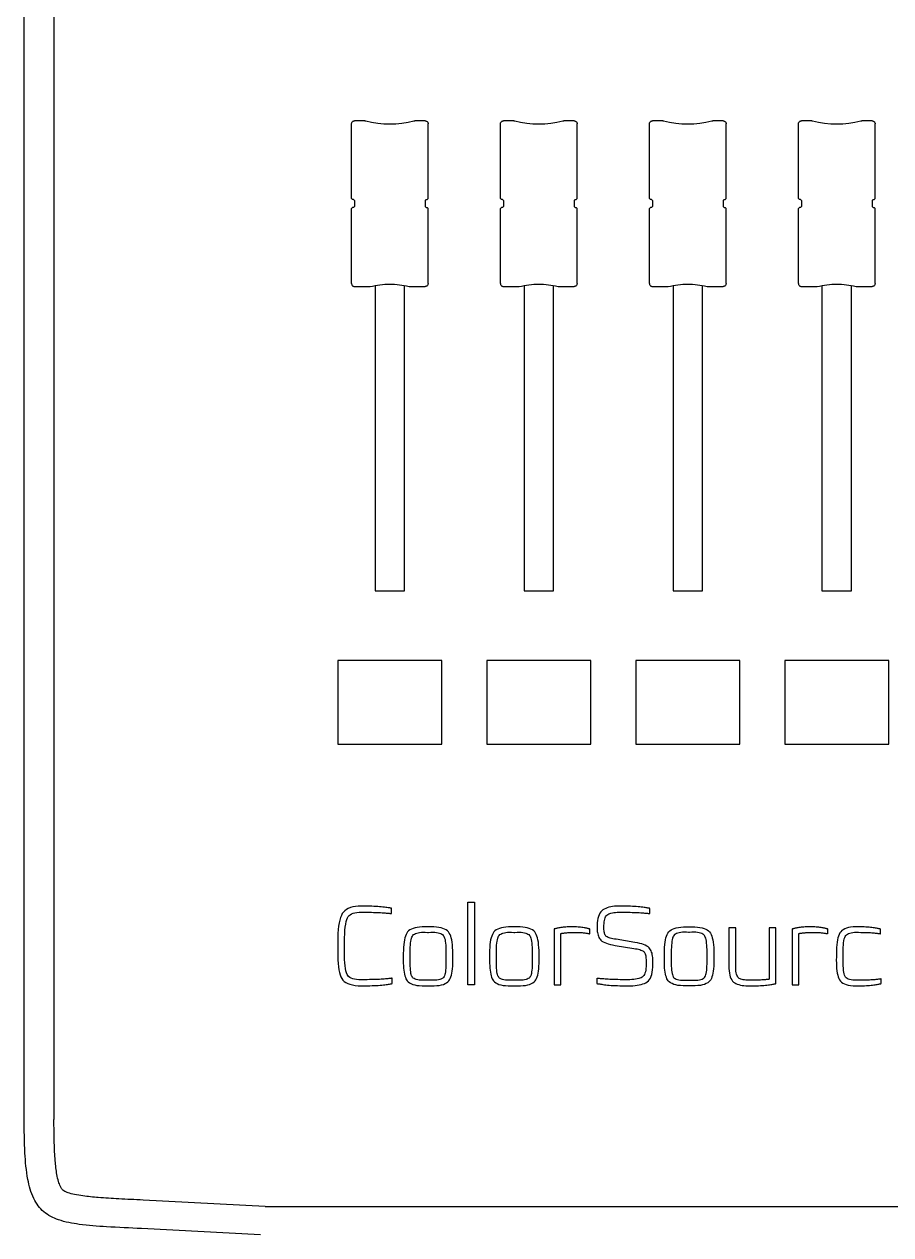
# Model space of a CAD drawing. Extents: x -49 to 275, y -8 to 142.
# Drawn here: x 5.3 to 9.67, y 87.17 to 93.26 of the extents above; entities that cross this region are included whole.
import ezdxf
from ezdxf.enums import TextEntityAlignment as Align

# ---------------------------------------------------------------- set-up
doc = ezdxf.new("R2010")
doc.units = 0
doc.header["$LTSCALE"] = 0.5
doc.header["$MEASUREMENT"] = 0
doc.layers.get('0').update_dxf_attribs({"linetype": 'CONTINUOUS'})
doc.layers.add('RISER', color=7, linetype='CONTINUOUS')
doc.styles.add('ARIAL', font='arial.ttf')

# ---------------------------------------------------------------- blocks, each defined once
blk = doc.blocks.new('*U30')
at = {"layer": 'RISER'}
for p, q in [((-9.1535, -5.0567), (-9.1535, 5.0567)), ((-9.0037, 4.8599), (-9.0037, -5.0616)), ((-7.506, -0.4239), (-7.506, -0.0478)), ((-7.4394, -0.0323), (-7.4904, -0.0323)), ((-7.4394, -0.0323), (-7.4345, -0.033)), ((-7.1915, -0.033), (-7.1865, -0.0323)), ((-7.1356, -0.0323), (-7.1865, -0.0323)), ((-7.12, -0.4239), (-7.12, -0.0478)), ((-6.756, -0.4239), (-6.756, -0.0478)), ((-6.6894, -0.0323), (-6.7404, -0.0323)), ((-6.6894, -0.0323), (-6.6845, -0.033)), ((-6.4415, -0.033), (-6.4365, -0.0323)), ((-6.3856, -0.0323), (-6.4365, -0.0323)), ((-6.37, -0.4239), (-6.37, -0.0478)), ((-6.006, -0.4239), (-6.006, -0.0478)), ((-5.9394, -0.0323), (-5.9904, -0.0323)), ((-5.9394, -0.0323), (-5.9345, -0.033)), ((-5.6915, -0.033), (-5.6865, -0.0323)), ((-5.6356, -0.0323), (-5.6865, -0.0323)), ((-5.62, -0.4239), (-5.62, -0.0478)), ((-5.256, -0.4239), (-5.256, -0.0478)), ((-5.1894, -0.0323), (-5.2404, -0.0323)), ((-5.1894, -0.0323), (-5.1845, -0.033)), ((-4.9415, -0.033), (-4.9365, -0.0323)), ((-4.8856, -0.0323), (-4.9365, -0.0323)), ((-4.87, -0.4239), (-4.87, -0.0478)), ((-7.501, -0.4289), (-7.506, -0.4239)), ((-7.125, -0.4289), (-7.12, -0.4239)), ((-6.751, -0.4289), (-6.756, -0.4239)), ((-6.375, -0.4289), (-6.37, -0.4239)), ((-6.001, -0.4289), (-6.006, -0.4239)), ((-5.625, -0.4289), (-5.62, -0.4239)), ((-5.251, -0.4289), (-5.256, -0.4239)), ((-4.875, -0.4289), (-4.87, -0.4239)), ((-7.501, -0.4686), (-7.506, -0.4735)), ((-7.506, -0.8513), (-7.506, -0.4735)), ((-7.496, -0.4289), (-7.501, -0.4289)), ((-7.496, -0.4686), (-7.501, -0.4686)), ((-7.491, -0.4338), (-7.496, -0.4289)), ((-7.491, -0.4636), (-7.496, -0.4686)), ((-7.491, -0.4338), (-7.491, -0.4636)), ((-7.135, -0.4338), (-7.13, -0.4289)), ((-7.135, -0.4338), (-7.135, -0.4636)), ((-7.135, -0.4636), (-7.13, -0.4686)), ((-7.13, -0.4289), (-7.125, -0.4289)), ((-7.13, -0.4686), (-7.125, -0.4686)), ((-7.125, -0.4686), (-7.12, -0.4735)), ((-7.12, -0.8513), (-7.12, -0.4735)), ((-6.751, -0.4686), (-6.756, -0.4735)), ((-6.756, -0.8513), (-6.756, -0.4735)), ((-6.746, -0.4289), (-6.751, -0.4289)), ((-6.746, -0.4686), (-6.751, -0.4686)), ((-6.741, -0.4338), (-6.746, -0.4289)), ((-6.741, -0.4636), (-6.746, -0.4686)), ((-6.741, -0.4338), (-6.741, -0.4636)), ((-6.385, -0.4338), (-6.38, -0.4289)), ((-6.385, -0.4338), (-6.385, -0.4636)), ((-6.385, -0.4636), (-6.38, -0.4686)), ((-6.38, -0.4289), (-6.375, -0.4289)), ((-6.38, -0.4686), (-6.375, -0.4686)), ((-6.375, -0.4686), (-6.37, -0.4735)), ((-6.37, -0.8513), (-6.37, -0.4735)), ((-6.001, -0.4686), (-6.006, -0.4735)), ((-6.006, -0.8513), (-6.006, -0.4735)), ((-5.996, -0.4289), (-6.001, -0.4289)), ((-5.996, -0.4686), (-6.001, -0.4686)), ((-5.991, -0.4338), (-5.996, -0.4289)), ((-5.991, -0.4636), (-5.996, -0.4686)), ((-5.991, -0.4338), (-5.991, -0.4636)), ((-5.635, -0.4338), (-5.63, -0.4289)), ((-5.635, -0.4338), (-5.635, -0.4636)), ((-5.635, -0.4636), (-5.63, -0.4686)), ((-5.63, -0.4289), (-5.625, -0.4289)), ((-5.63, -0.4686), (-5.625, -0.4686)), ((-5.625, -0.4686), (-5.62, -0.4735)), ((-5.62, -0.8513), (-5.62, -0.4735)), ((-5.251, -0.4686), (-5.256, -0.4735)), ((-5.256, -0.8513), (-5.256, -0.4735)), ((-5.246, -0.4289), (-5.251, -0.4289)), ((-5.246, -0.4686), (-5.251, -0.4686)), ((-5.241, -0.4338), (-5.246, -0.4289)), ((-5.241, -0.4636), (-5.246, -0.4686)), ((-5.241, -0.4338), (-5.241, -0.4636)), ((-4.885, -0.4338), (-4.88, -0.4289)), ((-4.885, -0.4338), (-4.885, -0.4636)), ((-4.885, -0.4636), (-4.88, -0.4686)), ((-4.88, -0.4289), (-4.875, -0.4289)), ((-4.88, -0.4686), (-4.875, -0.4686)), ((-4.875, -0.4686), (-4.87, -0.4735)), ((-4.87, -0.8513), (-4.87, -0.4735)), ((-7.4904, -0.8667), (-7.4283, -0.8667)), ((-7.4283, -0.8667), (-7.4121, -0.8665)), ((-7.3875, -0.8634), (-7.3875, -2.3988)), ((-7.2385, -2.3988), (-7.2385, -0.8634)), ((-7.2162, -0.8662), (-7.1949, -0.8667)), ((-7.1949, -0.8667), (-7.1356, -0.8667)), ((-6.7404, -0.8667), (-6.6783, -0.8667)), ((-6.6783, -0.8667), (-6.6621, -0.8665)), ((-6.6375, -0.8634), (-6.6375, -2.3988)), ((-6.4885, -2.3988), (-6.4885, -0.8634)), ((-6.4662, -0.8662), (-6.4449, -0.8667)), ((-6.4449, -0.8667), (-6.3856, -0.8667)), ((-5.9904, -0.8667), (-5.9283, -0.8667)), ((-5.9283, -0.8667), (-5.9121, -0.8665)), ((-5.8875, -0.8634), (-5.8875, -2.3988)), ((-5.7385, -2.3988), (-5.7385, -0.8634)), ((-5.7162, -0.8662), (-5.6949, -0.8667)), ((-5.6949, -0.8667), (-5.6356, -0.8667)), ((-5.2404, -0.8667), (-5.1783, -0.8667)), ((-5.1783, -0.8667), (-5.1621, -0.8665)), ((-5.1375, -0.8634), (-5.1375, -2.3988)), ((-4.9885, -2.3988), (-4.9885, -0.8634)), ((-4.9662, -0.8662), (-4.9449, -0.8667)), ((-4.9449, -0.8667), (-4.8856, -0.8667)), ((-7.3875, -2.3988), (-7.2385, -2.3988)), ((-6.6375, -2.3988), (-6.4885, -2.3988)), ((-5.8875, -2.3988), (-5.7385, -2.3988)), ((-5.1375, -2.3988), (-4.9885, -2.3988)), ((-7.051, -2.7501), (-7.575, -2.7501)), ((-7.575, -2.7501), (-7.575, -3.171)), ((-7.051, -3.171), (-7.051, -2.7501)), ((-6.301, -2.7501), (-6.825, -2.7501)), ((-6.825, -2.7501), (-6.825, -3.171)), ((-6.301, -3.171), (-6.301, -2.7501)), ((-5.551, -2.7501), (-6.075, -2.7501)), ((-6.075, -2.7501), (-6.075, -3.171)), ((-5.551, -3.171), (-5.551, -2.7501)), ((-4.801, -2.7501), (-5.325, -2.7501)), ((-5.325, -2.7501), (-5.325, -3.171)), ((-4.801, -3.171), (-4.801, -2.7501)), ((-7.575, -3.171), (-7.051, -3.171)), ((-6.825, -3.171), (-6.301, -3.171)), ((-6.075, -3.171), (-5.551, -3.171)), ((-5.325, -3.171), (-4.801, -3.171)), ((-7.941, -5.4991), (-8.5552, -5.4672)), ((-7.941, -5.4991), (7.941, -5.4991)), ((-7.9646, -5.6418), (-8.563, -5.6107))]:
    blk.add_line(p, q, dxfattribs=at)
for points in [[(-7.3007, -4.3767), (-7.3007, -4.3497), (-7.3007, -4.3497), (-7.3012, -4.3499), (-7.3023, -4.35), (-7.304, -4.3503), (-7.3064, -4.3505), (-7.3094, -4.3509), (-7.3131, -4.3513), (-7.3174, -4.3517), (-7.3224, -4.3523), (-7.328, -4.3528), (-7.3343, -4.3534), (-7.3343, -4.3534), (-7.3412, -4.3541), (-7.3485, -4.3546), (-7.3564, -4.3551), (-7.3649, -4.3556), (-7.3738, -4.356), (-7.3833, -4.3563), (-7.3933, -4.3566), (-7.4038, -4.3569), (-7.4148, -4.357), (-7.4263, -4.3572), (-7.4263, -4.3572), (-7.4416, -4.3579), (-7.4557, -4.358), (-7.4685, -4.3575), (-7.4802, -4.3563), (-7.4906, -4.3546), (-7.4999, -4.3523), (-7.5079, -4.3493), (-7.5147, -4.3457), (-7.5203, -4.3415), (-7.5247, -4.3367), (-7.5247, -4.3367), (-7.5283, -4.3307), (-7.5314, -4.3228), (-7.5341, -4.3131), (-7.5363, -4.3016), (-7.5381, -4.2882), (-7.5395, -4.273), (-7.5404, -4.2559), (-7.5409, -4.237), (-7.5409, -4.2162), (-7.5405, -4.1937), (-7.5405, -4.1937), (-7.5408, -4.1693), (-7.5406, -4.147), (-7.5399, -4.1266), (-7.5388, -4.1083), (-7.5373, -4.0919), (-7.5353, -4.0774), (-7.5328, -4.065), (-7.5298, -4.0546), (-7.5264, -4.0461), (-7.5226, -4.0396), (-7.5226, -4.0396), (-7.5179, -4.0344), (-7.5122, -4.0299), (-7.5055, -4.026), (-7.4976, -4.0229), (-7.4887, -4.0203), (-7.4787, -4.0185), (-7.4677, -4.0172), (-7.4555, -4.0167), (-7.4423, -4.0168), (-7.4281, -4.0176), (-7.4281, -4.0176), (-7.4167, -4.0177), (-7.4058, -4.0178), (-7.3955, -4.0181), (-7.3856, -4.0183), (-7.3763, -4.0186), (-7.3675, -4.019), (-7.3592, -4.0194), (-7.3514, -4.0199), (-7.3441, -4.0204), (-7.3373, -4.021), (-7.3373, -4.021), (-7.3311, -4.0216), (-7.3255, -4.0221), (-7.3206, -4.0226), (-7.3164, -4.023), (-7.3127, -4.0234), (-7.3097, -4.0237), (-7.3074, -4.024), (-7.3057, -4.0242), (-7.3046, -4.0243), (-7.3042, -4.0244), (-7.3042, -3.9979), (-7.3042, -3.9979), (-7.3046, -3.9977), (-7.3058, -3.9974), (-7.3077, -3.9971), (-7.3103, -3.9966), (-7.3135, -3.9961), (-7.3175, -3.9955), (-7.3222, -3.9948), (-7.3276, -3.9941), (-7.3337, -3.9932), (-7.3405, -3.9923), (-7.3405, -3.9923), (-7.3479, -3.9913), (-7.3558, -3.9905), (-7.3643, -3.9897), (-7.3734, -3.989), (-7.3831, -3.9884), (-7.3932, -3.9879), (-7.404, -3.9874), (-7.4153, -3.9871), (-7.4271, -3.9868), (-7.4395, -3.9866), (-7.4395, -3.9866), (-7.4564, -3.9864), (-7.472, -3.987), (-7.4863, -3.9886), (-7.4995, -3.991), (-7.5114, -3.9944), (-7.522, -3.9986), (-7.5314, -4.0038), (-7.5396, -4.0098), (-7.5465, -4.0167), (-7.5522, -4.0245), (-7.5522, -4.0245), (-7.557, -4.0337), (-7.5613, -4.0445), (-7.565, -4.0571), (-7.5681, -4.0715), (-7.5706, -4.0875), (-7.5726, -4.1053), (-7.574, -4.1248), (-7.5749, -4.146), (-7.5751, -4.169), (-7.5749, -4.1937), (-7.5749, -4.1937), (-7.5753, -4.2165), (-7.5752, -4.2378), (-7.5745, -4.2576), (-7.5733, -4.2757), (-7.5716, -4.2923), (-7.5693, -4.3073), (-7.5665, -4.3207), (-7.5631, -4.3326), (-7.5592, -4.3429), (-7.5548, -4.3516), (-7.5548, -4.3516), (-7.5494, -4.359), (-7.5425, -4.3657), (-7.5343, -4.3715), (-7.5247, -4.3764), (-7.5137, -4.3805), (-7.5013, -4.3837), (-7.4875, -4.3861), (-7.4724, -4.3876), (-7.4558, -4.3883), (-7.4378, -4.3881), (-7.4378, -4.3881), (-7.4253, -4.3879), (-7.4134, -4.3877), (-7.402, -4.3873), (-7.3911, -4.3869), (-7.3808, -4.3863), (-7.3711, -4.3857), (-7.3619, -4.385), (-7.3533, -4.3842), (-7.3452, -4.3834), (-7.3377, -4.3824), (-7.3377, -4.3824), (-7.3308, -4.3814), (-7.3246, -4.3806), (-7.3191, -4.3798), (-7.3143, -4.3791), (-7.3103, -4.3785), (-7.307, -4.3779), (-7.3043, -4.3775), (-7.3024, -4.3771), (-7.3012, -4.3769), (-7.3007, -4.3767), (-7.3007, -4.3767)], [(-6.8863, -4.3826), (-6.9206, -4.3826), (-6.9206, -3.9661), (-6.8863, -3.9661), (-6.8863, -4.3826), (-6.8863, -4.3826)], [(-5.9888, -4.2808), (-5.9888, -4.2808), (-5.9885, -4.2714), (-5.9884, -4.2624), (-5.9887, -4.2539), (-5.9893, -4.2458), (-5.9903, -4.2381), (-5.9916, -4.2309), (-5.9932, -4.2241), (-5.9952, -4.2178), (-5.9975, -4.2119), (-6.0001, -4.2064), (-6.0001, -4.2064), (-6.0034, -4.2013), (-6.0078, -4.1965), (-6.0131, -4.192), (-6.0195, -4.1878), (-6.0269, -4.184), (-6.0353, -4.1804), (-6.0447, -4.1771), (-6.0551, -4.1742), (-6.0666, -4.1715), (-6.079, -4.1691), (-6.1744, -4.1538), (-6.1744, -4.1538), (-6.1828, -4.1525), (-6.1904, -4.1511), (-6.1974, -4.1495), (-6.2038, -4.1478), (-6.2094, -4.146), (-6.2143, -4.1441), (-6.2186, -4.142), (-6.2222, -4.1398), (-6.2251, -4.1374), (-6.2273, -4.135), (-6.2273, -4.135), (-6.2291, -4.1322), (-6.2307, -4.1288), (-6.232, -4.125), (-6.2331, -4.1207), (-6.234, -4.1158), (-6.2346, -4.1104), (-6.235, -4.1045), (-6.2352, -4.0981), (-6.2352, -4.0911), (-6.2349, -4.0837), (-6.2349, -4.0837), (-6.2348, -4.0745), (-6.2343, -4.0662), (-6.2332, -4.0585), (-6.2315, -4.0516), (-6.2294, -4.0455), (-6.2268, -4.0401), (-6.2236, -4.0354), (-6.2199, -4.0315), (-6.2158, -4.0283), (-6.2111, -4.0259), (-6.2111, -4.0259), (-6.2057, -4.0239), (-6.1997, -4.0222), (-6.1929, -4.0208), (-6.1853, -4.0196), (-6.177, -4.0186), (-6.168, -4.0179), (-6.1582, -4.0175), (-6.1477, -4.0173), (-6.1364, -4.0173), (-6.1244, -4.0176), (-6.1244, -4.0176), (-6.1134, -4.0177), (-6.1029, -4.0179), (-6.0928, -4.0181), (-6.0833, -4.0183), (-6.0743, -4.0187), (-6.0658, -4.019), (-6.0577, -4.0194), (-6.0502, -4.0199), (-6.0431, -4.0204), (-6.0366, -4.021), (-6.0366, -4.021), (-6.0306, -4.0216), (-6.0252, -4.0221), (-6.0205, -4.0226), (-6.0164, -4.023), (-6.0129, -4.0234), (-6.01, -4.0237), (-6.0077, -4.0239), (-6.0061, -4.0242), (-6.005, -4.0243), (-6.0046, -4.0244), (-6.0046, -3.9981), (-6.0046, -3.9981), (-6.0051, -3.9979), (-6.0062, -3.9976), (-6.008, -3.9973), (-6.0105, -3.9968), (-6.0137, -3.9963), (-6.0176, -3.9957), (-6.0222, -3.995), (-6.0274, -3.9942), (-6.0333, -3.9933), (-6.04, -3.9923), (-6.04, -3.9923), (-6.0472, -3.9914), (-6.055, -3.9905), (-6.0633, -3.9897), (-6.0722, -3.989), (-6.0817, -3.9884), (-6.0917, -3.9879), (-6.1022, -3.9874), (-6.1133, -3.9871), (-6.125, -3.9868), (-6.1372, -3.9866), (-6.1372, -3.9866), (-6.1491, -3.9863), (-6.1605, -3.9864), (-6.1714, -3.9869), (-6.1818, -3.9878), (-6.1917, -3.9891), (-6.201, -3.9908), (-6.2099, -3.9928), (-6.2182, -3.9953), (-6.226, -3.9981), (-6.2333, -4.0013), (-6.2333, -4.0013), (-6.24, -4.0052), (-6.246, -4.0101), (-6.2514, -4.0159), (-6.256, -4.0227), (-6.2599, -4.0305), (-6.2632, -4.0392), (-6.2657, -4.0489), (-6.2676, -4.0595), (-6.2688, -4.0711), (-6.2693, -4.0837), (-6.2693, -4.0837), (-6.2697, -4.0917), (-6.2697, -4.0994), (-6.2694, -4.1067), (-6.2688, -4.1137), (-6.2679, -4.1204), (-6.2666, -4.1268), (-6.2649, -4.1329), (-6.263, -4.1386), (-6.2607, -4.144), (-6.258, -4.1491), (-6.258, -4.1491), (-6.2547, -4.1538), (-6.2503, -4.1583), (-6.245, -4.1626), (-6.2386, -4.1665), (-6.2312, -4.1702), (-6.2228, -4.1736), (-6.2134, -4.1768), (-6.203, -4.1796), (-6.1915, -4.1822), (-6.1791, -4.1845), (-6.0843, -4.1999), (-6.0843, -4.1999), (-6.0758, -4.2012), (-6.0681, -4.2026), (-6.061, -4.2042), (-6.0547, -4.206), (-6.049, -4.2079), (-6.044, -4.21), (-6.0397, -4.2123), (-6.036, -4.2148), (-6.0331, -4.2175), (-6.0308, -4.2203), (-6.0308, -4.2203), (-6.0291, -4.2235), (-6.0275, -4.2274), (-6.0262, -4.2319), (-6.025, -4.237), (-6.0242, -4.2427), (-6.0235, -4.2491), (-6.0231, -4.2561), (-6.0229, -4.2637), (-6.023, -4.2719), (-6.0232, -4.2808), (-6.0232, -4.2808), (-6.0233, -4.2914), (-6.0238, -4.3011), (-6.025, -4.3099), (-6.0266, -4.3179), (-6.0288, -4.325), (-6.0316, -4.3312), (-6.0349, -4.3366), (-6.0388, -4.3411), (-6.0432, -4.3448), (-6.0481, -4.3476), (-6.0481, -4.3476), (-6.0537, -4.3499), (-6.0602, -4.3518), (-6.0675, -4.3535), (-6.0756, -4.3549), (-6.0846, -4.356), (-6.0944, -4.3568), (-6.105, -4.3573), (-6.1164, -4.3576), (-6.1287, -4.3575), (-6.1419, -4.3572), (-6.1419, -4.3572), (-6.1537, -4.3571), (-6.1649, -4.3569), (-6.1757, -4.3567), (-6.1859, -4.3564), (-6.1956, -4.3561), (-6.2047, -4.3557), (-6.2133, -4.3553), (-6.2214, -4.3549), (-6.229, -4.3543), (-6.236, -4.3537), (-6.236, -4.3537), (-6.2425, -4.3532), (-6.2482, -4.3527), (-6.2533, -4.3522), (-6.2578, -4.3518), (-6.2615, -4.3514), (-6.2647, -4.3511), (-6.2671, -4.3508), (-6.2689, -4.3506), (-6.27, -4.3504), (-6.2704, -4.3503), (-6.2704, -4.3764), (-6.2704, -4.3764), (-6.27, -4.3766), (-6.2687, -4.3769), (-6.2668, -4.3773), (-6.2642, -4.3777), (-6.2608, -4.3783), (-6.2567, -4.3789), (-6.2518, -4.3796), (-6.2463, -4.3804), (-6.24, -4.3813), (-6.233, -4.3823), (-6.233, -4.3823), (-6.2253, -4.3833), (-6.217, -4.3841), (-6.2082, -4.3849), (-6.1987, -4.3857), (-6.1887, -4.3863), (-6.1781, -4.3868), (-6.1668, -4.3873), (-6.155, -4.3876), (-6.1426, -4.3879), (-6.1297, -4.3881), (-6.1297, -4.3881), (-6.1159, -4.3885), (-6.1028, -4.3884), (-6.0905, -4.3878), (-6.0788, -4.3869), (-6.0679, -4.3855), (-6.0577, -4.3837), (-6.0482, -4.3815), (-6.0394, -4.3789), (-6.0313, -4.3758), (-6.0239, -4.3723), (-6.0239, -4.3723), (-6.0172, -4.368), (-6.0113, -4.3627), (-6.006, -4.3563), (-6.0015, -4.3487), (-5.9976, -4.3401), (-5.9944, -4.3305), (-5.992, -4.3197), (-5.9902, -4.3078), (-5.9892, -4.2949), (-5.9888, -4.2808), (-5.9888, -4.2808)], [(-7.1203, -4.3884), (-7.1203, -4.3884), (-7.1045, -4.3886), (-7.0899, -4.3883), (-7.0764, -4.3873), (-7.0642, -4.3857), (-7.0532, -4.3834), (-7.0433, -4.3806), (-7.0347, -4.3771), (-7.0272, -4.3731), (-7.0209, -4.3684), (-7.0158, -4.363), (-7.0158, -4.363), (-7.012, -4.3575), (-7.0086, -4.3509), (-7.0056, -4.3432), (-7.003, -4.3345), (-7.0008, -4.3248), (-6.999, -4.314), (-6.9976, -4.3022), (-6.9967, -4.2894), (-6.9961, -4.2755), (-6.9959, -4.2606), (-6.9959, -4.2606), (-6.9959, -4.257), (-6.996, -4.2535), (-6.996, -4.25), (-6.996, -4.2465), (-6.996, -4.243), (-6.996, -4.2394), (-6.996, -4.2359), (-6.996, -4.2324), (-6.996, -4.2289), (-6.996, -4.2254), (-6.996, -4.2254), (-6.9963, -4.2095), (-6.9969, -4.1947), (-6.998, -4.1811), (-6.9995, -4.1686), (-7.0015, -4.1571), (-7.0039, -4.1469), (-7.0067, -4.1377), (-7.0099, -4.1296), (-7.0136, -4.1227), (-7.0178, -4.1168), (-7.0178, -4.1168), (-7.0231, -4.1114), (-7.0295, -4.1065), (-7.037, -4.1023), (-7.0456, -4.0988), (-7.0553, -4.0959), (-7.0661, -4.0936), (-7.078, -4.0919), (-7.091, -4.0909), (-7.1051, -4.0905), (-7.1203, -4.0908), (-7.1203, -4.0908), (-7.1356, -4.0905), (-7.1498, -4.0909), (-7.1629, -4.0919), (-7.1749, -4.0936), (-7.1858, -4.0959), (-7.1955, -4.0988), (-7.2042, -4.1023), (-7.2117, -4.1065), (-7.2182, -4.1114), (-7.2235, -4.1168), (-7.2235, -4.1168), (-7.2276, -4.1227), (-7.2313, -4.1296), (-7.2345, -4.1376), (-7.2373, -4.1467), (-7.2397, -4.157), (-7.2416, -4.1684), (-7.2431, -4.1808), (-7.2442, -4.1944), (-7.2449, -4.2091), (-7.2451, -4.2249), (-7.2451, -4.2738), (-7.2451, -4.2738), (-7.2446, -4.2866), (-7.2439, -4.2986), (-7.2427, -4.3097), (-7.2413, -4.3199), (-7.2395, -4.3292), (-7.2373, -4.3377), (-7.2349, -4.3453), (-7.232, -4.3521), (-7.2289, -4.358), (-7.2254, -4.363), (-7.2254, -4.363), (-7.2203, -4.3684), (-7.214, -4.3731), (-7.2066, -4.3771), (-7.1979, -4.3806), (-7.1879, -4.3834), (-7.1768, -4.3857), (-7.1645, -4.3873), (-7.151, -4.3883), (-7.1362, -4.3886), (-7.1203, -4.3884)], [(-7.1231, -4.1189), (-7.118, -4.1189), (-7.118, -4.1189), (-7.1067, -4.1184), (-7.0963, -4.1183), (-7.0867, -4.1187), (-7.078, -4.1195), (-7.0701, -4.1208), (-7.0632, -4.1225), (-7.057, -4.1247), (-7.0518, -4.1274), (-7.0474, -4.1304), (-7.0439, -4.134), (-7.0439, -4.134), (-7.0413, -4.1378), (-7.039, -4.1427), (-7.037, -4.1486), (-7.0352, -4.1556), (-7.0338, -4.1636), (-7.0325, -4.1726), (-7.0316, -4.1827), (-7.0309, -4.1938), (-7.0305, -4.206), (-7.0304, -4.2192), (-7.0304, -4.2192), (-7.0304, -4.2239), (-7.0303, -4.2286), (-7.0303, -4.2332), (-7.0303, -4.2379), (-7.0303, -4.2426), (-7.0303, -4.2473), (-7.0303, -4.2519), (-7.0303, -4.2566), (-7.0303, -4.2613), (-7.0303, -4.2659), (-7.0303, -4.2659), (-7.0304, -4.2782), (-7.0307, -4.2896), (-7.0313, -4.2999), (-7.0322, -4.3093), (-7.0333, -4.3177), (-7.0347, -4.3252), (-7.0363, -4.3317), (-7.0381, -4.3372), (-7.0403, -4.3418), (-7.0426, -4.3454), (-7.0426, -4.3454), (-7.046, -4.3488), (-7.0503, -4.3517), (-7.0555, -4.3543), (-7.0616, -4.3563), (-7.0687, -4.358), (-7.0767, -4.3592), (-7.0856, -4.36), (-7.0955, -4.3604), (-7.1063, -4.3603), (-7.118, -4.3598), (-7.1231, -4.3598), (-7.1231, -4.3598), (-7.1349, -4.3603), (-7.1458, -4.3604), (-7.1557, -4.36), (-7.1646, -4.3592), (-7.1727, -4.358), (-7.1797, -4.3563), (-7.1859, -4.3543), (-7.1911, -4.3517), (-7.1954, -4.3488), (-7.1987, -4.3454), (-7.1987, -4.3454), (-7.201, -4.3418), (-7.2031, -4.3372), (-7.205, -4.3317), (-7.2066, -4.3252), (-7.2079, -4.3178), (-7.209, -4.3094), (-7.2098, -4.3), (-7.2104, -4.2896), (-7.2108, -4.2783), (-7.2108, -4.2661), (-7.2108, -4.2661), (-7.2108, -4.2614), (-7.2108, -4.2568), (-7.2108, -4.2522), (-7.2108, -4.2476), (-7.2108, -4.243), (-7.2108, -4.2383), (-7.2108, -4.2337), (-7.2107, -4.2291), (-7.2107, -4.2245), (-7.2107, -4.2198), (-7.2107, -4.2198), (-7.2106, -4.2065), (-7.2102, -4.1942), (-7.2095, -4.183), (-7.2085, -4.1729), (-7.2073, -4.1637), (-7.2058, -4.1557), (-7.204, -4.1487), (-7.2019, -4.1427), (-7.1996, -4.1378), (-7.197, -4.134), (-7.197, -4.134), (-7.1934, -4.1304), (-7.189, -4.1274), (-7.1838, -4.1247), (-7.1777, -4.1225), (-7.1707, -4.1208), (-7.1629, -4.1195), (-7.1542, -4.1187), (-7.1447, -4.1183), (-7.1344, -4.1184), (-7.1231, -4.1189), (-7.1231, -4.1189)], [(-6.686, -4.3884), (-6.686, -4.3884), (-6.6702, -4.3886), (-6.6556, -4.3883), (-6.6422, -4.3873), (-6.63, -4.3857), (-6.6189, -4.3834), (-6.6091, -4.3806), (-6.6004, -4.3771), (-6.593, -4.3731), (-6.5867, -4.3684), (-6.5816, -4.363), (-6.5816, -4.363), (-6.5778, -4.3575), (-6.5744, -4.3509), (-6.5714, -4.3432), (-6.5688, -4.3345), (-6.5666, -4.3248), (-6.5648, -4.314), (-6.5634, -4.3022), (-6.5624, -4.2894), (-6.5619, -4.2755), (-6.5617, -4.2606), (-6.5617, -4.2606), (-6.5617, -4.257), (-6.5617, -4.2535), (-6.5617, -4.25), (-6.5617, -4.2465), (-6.5618, -4.243), (-6.5618, -4.2394), (-6.5618, -4.2359), (-6.5618, -4.2324), (-6.5618, -4.2289), (-6.5618, -4.2254), (-6.5618, -4.2254), (-6.562, -4.2095), (-6.5627, -4.1947), (-6.5638, -4.1811), (-6.5653, -4.1686), (-6.5672, -4.1571), (-6.5696, -4.1469), (-6.5725, -4.1377), (-6.5757, -4.1296), (-6.5794, -4.1227), (-6.5835, -4.1168), (-6.5835, -4.1168), (-6.5889, -4.1114), (-6.5953, -4.1065), (-6.6028, -4.1023), (-6.6114, -4.0988), (-6.6211, -4.0959), (-6.6319, -4.0936), (-6.6438, -4.0919), (-6.6568, -4.0909), (-6.6709, -4.0905), (-6.686, -4.0908), (-6.686, -4.0908), (-6.7014, -4.0905), (-6.7156, -4.0909), (-6.7287, -4.0919), (-6.7407, -4.0936), (-6.7515, -4.0959), (-6.7613, -4.0988), (-6.77, -4.1023), (-6.7775, -4.1065), (-6.7839, -4.1114), (-6.7893, -4.1168), (-6.7893, -4.1168), (-6.7934, -4.1227), (-6.797, -4.1296), (-6.8003, -4.1376), (-6.8031, -4.1467), (-6.8055, -4.157), (-6.8074, -4.1684), (-6.8089, -4.1808), (-6.81, -4.1944), (-6.8106, -4.2091), (-6.8108, -4.2249), (-6.8108, -4.2738), (-6.8108, -4.2738), (-6.8104, -4.2866), (-6.8096, -4.2986), (-6.8085, -4.3097), (-6.807, -4.3199), (-6.8052, -4.3292), (-6.8031, -4.3377), (-6.8006, -4.3453), (-6.7978, -4.3521), (-6.7947, -4.358), (-6.7912, -4.363), (-6.7912, -4.363), (-6.7861, -4.3684), (-6.7798, -4.3731), (-6.7723, -4.3771), (-6.7636, -4.3806), (-6.7537, -4.3834), (-6.7426, -4.3857), (-6.7303, -4.3873), (-6.7167, -4.3883), (-6.702, -4.3886), (-6.686, -4.3884)], [(-6.6889, -4.1189), (-6.6838, -4.1189), (-6.6838, -4.1189), (-6.6725, -4.1184), (-6.662, -4.1183), (-6.6525, -4.1187), (-6.6437, -4.1195), (-6.6359, -4.1208), (-6.6289, -4.1225), (-6.6228, -4.1247), (-6.6176, -4.1274), (-6.6132, -4.1304), (-6.6097, -4.134), (-6.6097, -4.134), (-6.6071, -4.1378), (-6.6048, -4.1427), (-6.6028, -4.1486), (-6.601, -4.1556), (-6.5995, -4.1636), (-6.5983, -4.1726), (-6.5974, -4.1827), (-6.5967, -4.1938), (-6.5963, -4.206), (-6.5961, -4.2192), (-6.5961, -4.2192), (-6.5961, -4.2239), (-6.5961, -4.2286), (-6.5961, -4.2332), (-6.5961, -4.2379), (-6.5961, -4.2426), (-6.5961, -4.2473), (-6.5961, -4.2519), (-6.5961, -4.2566), (-6.5961, -4.2613), (-6.5961, -4.2659), (-6.5961, -4.2659), (-6.5962, -4.2782), (-6.5965, -4.2896), (-6.5971, -4.2999), (-6.598, -4.3093), (-6.5991, -4.3177), (-6.6004, -4.3252), (-6.602, -4.3317), (-6.6039, -4.3372), (-6.606, -4.3418), (-6.6084, -4.3454), (-6.6084, -4.3454), (-6.6117, -4.3488), (-6.616, -4.3517), (-6.6212, -4.3543), (-6.6274, -4.3563), (-6.6345, -4.358), (-6.6425, -4.3592), (-6.6514, -4.36), (-6.6612, -4.3604), (-6.672, -4.3603), (-6.6838, -4.3598), (-6.6889, -4.3598), (-6.6889, -4.3598), (-6.7007, -4.3603), (-6.7115, -4.3604), (-6.7214, -4.36), (-6.7304, -4.3592), (-6.7384, -4.358), (-6.7455, -4.3563), (-6.7517, -4.3543), (-6.7569, -4.3517), (-6.7611, -4.3488), (-6.7645, -4.3454), (-6.7645, -4.3454), (-6.7668, -4.3418), (-6.7689, -4.3372), (-6.7707, -4.3317), (-6.7723, -4.3252), (-6.7737, -4.3178), (-6.7748, -4.3094), (-6.7756, -4.3), (-6.7762, -4.2896), (-6.7765, -4.2783), (-6.7766, -4.2661), (-6.7765, -4.2198), (-6.7765, -4.2198), (-6.7764, -4.2065), (-6.776, -4.1942), (-6.7753, -4.183), (-6.7743, -4.1729), (-6.7731, -4.1637), (-6.7716, -4.1557), (-6.7698, -4.1487), (-6.7677, -4.1427), (-6.7654, -4.1378), (-6.7628, -4.134), (-6.7628, -4.134), (-6.7592, -4.1304), (-6.7548, -4.1274), (-6.7496, -4.1247), (-6.7435, -4.1225), (-6.7365, -4.1208), (-6.7287, -4.1195), (-6.72, -4.1187), (-6.7105, -4.1183), (-6.7001, -4.1184), (-6.6889, -4.1189), (-6.6889, -4.1189)], [(-6.3063, -4.1258), (-6.3063, -4.1023), (-6.3063, -4.1023), (-6.3067, -4.1021), (-6.3074, -4.1018), (-6.3087, -4.1015), (-6.3104, -4.101), (-6.3126, -4.1005), (-6.3152, -4.0999), (-6.3183, -4.0992), (-6.3219, -4.0984), (-6.326, -4.0975), (-6.3305, -4.0966), (-6.3305, -4.0966), (-6.3354, -4.0956), (-6.3407, -4.0947), (-6.3464, -4.0939), (-6.3524, -4.0932), (-6.3588, -4.0926), (-6.3656, -4.0921), (-6.3728, -4.0916), (-6.3803, -4.0913), (-6.3881, -4.091), (-6.3964, -4.0908), (-6.3964, -4.0908), (-6.4046, -4.091), (-6.4124, -4.0913), (-6.4198, -4.0916), (-6.4269, -4.0921), (-6.4337, -4.0926), (-6.4401, -4.0932), (-6.4461, -4.0939), (-6.4518, -4.0947), (-6.4571, -4.0956), (-6.462, -4.0966), (-6.462, -4.0966), (-6.4666, -4.0975), (-6.4707, -4.0984), (-6.4743, -4.0992), (-6.4774, -4.0999), (-6.4801, -4.1005), (-6.4823, -4.101), (-6.484, -4.1015), (-6.4853, -4.1018), (-6.4861, -4.1021), (-6.4864, -4.1023), (-6.4864, -4.3826), (-6.452, -4.3826), (-6.452, -4.1246), (-6.452, -4.1246), (-6.4518, -4.1245), (-6.4512, -4.1244), (-6.4502, -4.1242), (-6.4489, -4.124), (-6.4472, -4.1237), (-6.4452, -4.1234), (-6.4428, -4.1231), (-6.44, -4.1227), (-6.4369, -4.1223), (-6.4334, -4.1218), (-6.4334, -4.1218), (-6.4297, -4.1213), (-6.4256, -4.1209), (-6.4212, -4.1205), (-6.4165, -4.1201), (-6.4116, -4.1198), (-6.4064, -4.1195), (-6.4009, -4.1193), (-6.3951, -4.1191), (-6.389, -4.119), (-6.3826, -4.1189), (-6.3826, -4.1189), (-6.3756, -4.119), (-6.369, -4.1192), (-6.3626, -4.1194), (-6.3566, -4.1197), (-6.3509, -4.12), (-6.3454, -4.1204), (-6.3403, -4.1208), (-6.3355, -4.1213), (-6.331, -4.1218), (-6.3269, -4.1224), (-6.3269, -4.1224), (-6.323, -4.1229), (-6.3196, -4.1234), (-6.3165, -4.1239), (-6.3139, -4.1243), (-6.3117, -4.1247), (-6.3098, -4.125), (-6.3083, -4.1253), (-6.3073, -4.1255), (-6.3066, -4.1257), (-6.3063, -4.1258), (-6.3063, -4.1258)], [(-5.9112, -4.363), (-5.9112, -4.363), (-5.9146, -4.358), (-5.9178, -4.3521), (-5.9206, -4.3453), (-5.9231, -4.3377), (-5.9252, -4.3292), (-5.927, -4.3199), (-5.9285, -4.3097), (-5.9296, -4.2986), (-5.9304, -4.2866), (-5.9308, -4.2738), (-5.9308, -4.2249), (-5.9308, -4.2249), (-5.9306, -4.2091), (-5.93, -4.1944), (-5.9289, -4.1808), (-5.9274, -4.1683), (-5.9254, -4.157), (-5.923, -4.1467), (-5.9202, -4.1376), (-5.917, -4.1296), (-5.9133, -4.1227), (-5.9092, -4.1169), (-5.9092, -4.1169), (-5.9039, -4.1114), (-5.8975, -4.1065), (-5.8899, -4.1023), (-5.8813, -4.0988), (-5.8715, -4.0958), (-5.8606, -4.0936), (-5.8486, -4.0919), (-5.8355, -4.0909), (-5.8213, -4.0905), (-5.806, -4.0908), (-5.806, -4.0908), (-5.7908, -4.0905), (-5.7768, -4.0909), (-5.7638, -4.0919), (-5.7519, -4.0936), (-5.7411, -4.0958), (-5.7314, -4.0988), (-5.7228, -4.1023), (-5.7152, -4.1065), (-5.7088, -4.1114), (-5.7035, -4.1169), (-5.7035, -4.1169), (-5.6994, -4.1227), (-5.6957, -4.1296), (-5.6924, -4.1377), (-5.6896, -4.1469), (-5.6872, -4.1572), (-5.6852, -4.1686), (-5.6837, -4.1811), (-5.6826, -4.1947), (-5.682, -4.2095), (-5.6818, -4.2254), (-5.6818, -4.2254), (-5.6818, -4.2289), (-5.6817, -4.2324), (-5.6817, -4.2359), (-5.6817, -4.2394), (-5.6817, -4.243), (-5.6817, -4.2465), (-5.6817, -4.25), (-5.6817, -4.2535), (-5.6817, -4.257), (-5.6817, -4.2606), (-5.6817, -4.2606), (-5.6818, -4.2755), (-5.6824, -4.2894), (-5.6834, -4.3022), (-5.6847, -4.314), (-5.6865, -4.3248), (-5.6887, -4.3345), (-5.6913, -4.3432), (-5.6943, -4.3509), (-5.6977, -4.3575), (-5.7016, -4.363), (-5.7016, -4.363), (-5.7067, -4.3684), (-5.7129, -4.3731), (-5.7204, -4.3771), (-5.7291, -4.3806), (-5.7389, -4.3834), (-5.7499, -4.3857), (-5.7622, -4.3873), (-5.7756, -4.3883), (-5.7902, -4.3886), (-5.806, -4.3884), (-5.806, -4.3884), (-5.822, -4.3886), (-5.8367, -4.3883), (-5.8502, -4.3873), (-5.8626, -4.3857), (-5.8737, -4.3834), (-5.8836, -4.3806), (-5.8923, -4.3771), (-5.8998, -4.3731), (-5.9061, -4.3684), (-5.9112, -4.363), (-5.9112, -4.363)], [(-5.8827, -4.134), (-5.8827, -4.134), (-5.8853, -4.1378), (-5.8877, -4.1427), (-5.8897, -4.1487), (-5.8915, -4.1557), (-5.893, -4.1637), (-5.8942, -4.1729), (-5.8952, -4.183), (-5.8959, -4.1942), (-5.8963, -4.2065), (-5.8964, -4.2199), (-5.8964, -4.2199), (-5.8965, -4.2245), (-5.8965, -4.2291), (-5.8965, -4.2337), (-5.8965, -4.2383), (-5.8965, -4.243), (-5.8965, -4.2476), (-5.8965, -4.2522), (-5.8966, -4.2568), (-5.8966, -4.2615), (-5.8966, -4.2661), (-5.8966, -4.2661), (-5.8965, -4.2783), (-5.8962, -4.2897), (-5.8956, -4.3), (-5.8947, -4.3094), (-5.8936, -4.3178), (-5.8923, -4.3252), (-5.8907, -4.3317), (-5.8889, -4.3372), (-5.8868, -4.3418), (-5.8844, -4.3454), (-5.8844, -4.3454), (-5.8811, -4.3488), (-5.8768, -4.3517), (-5.8716, -4.3543), (-5.8655, -4.3563), (-5.8584, -4.358), (-5.8504, -4.3592), (-5.8414, -4.36), (-5.8315, -4.3604), (-5.8206, -4.3603), (-5.8089, -4.3598), (-5.8037, -4.3598), (-5.8037, -4.3598), (-5.792, -4.3603), (-5.7812, -4.3604), (-5.7714, -4.36), (-5.7624, -4.3592), (-5.7544, -4.358), (-5.7474, -4.3563), (-5.7412, -4.3543), (-5.736, -4.3517), (-5.7317, -4.3488), (-5.7284, -4.3454), (-5.7284, -4.3454), (-5.726, -4.3418), (-5.7239, -4.3372), (-5.722, -4.3317), (-5.7204, -4.3252), (-5.719, -4.3177), (-5.7179, -4.3093), (-5.7171, -4.2999), (-5.7165, -4.2895), (-5.7161, -4.2782), (-5.716, -4.2659), (-5.716, -4.2659), (-5.716, -4.2613), (-5.716, -4.2566), (-5.716, -4.2519), (-5.716, -4.2473), (-5.7161, -4.2426), (-5.7161, -4.2379), (-5.7161, -4.2333), (-5.7161, -4.2286), (-5.7161, -4.2239), (-5.7161, -4.2193), (-5.7161, -4.2193), (-5.7162, -4.206), (-5.7167, -4.1938), (-5.7173, -4.1827), (-5.7183, -4.1726), (-5.7195, -4.1636), (-5.721, -4.1556), (-5.7227, -4.1486), (-5.7248, -4.1427), (-5.7271, -4.1378), (-5.7297, -4.134), (-5.7297, -4.134), (-5.7332, -4.1304), (-5.7375, -4.1274), (-5.7428, -4.1247), (-5.7489, -4.1225), (-5.7559, -4.1208), (-5.7637, -4.1195), (-5.7724, -4.1187), (-5.782, -4.1183), (-5.7924, -4.1184), (-5.8037, -4.1189), (-5.8089, -4.1189), (-5.8089, -4.1189), (-5.8201, -4.1184), (-5.8305, -4.1183), (-5.84, -4.1187), (-5.8487, -4.1195), (-5.8565, -4.1208), (-5.8634, -4.1225), (-5.8695, -4.1247), (-5.8748, -4.1274), (-5.8792, -4.1304), (-5.8827, -4.134)], [(-5.3696, -4.377), (-5.3696, -4.0964), (-5.4035, -4.0964), (-5.4035, -4.3552), (-5.4035, -4.3552), (-5.4038, -4.3553), (-5.4045, -4.3554), (-5.4057, -4.3555), (-5.4073, -4.3557), (-5.4093, -4.3559), (-5.4118, -4.3562), (-5.4147, -4.3565), (-5.418, -4.3568), (-5.4218, -4.3571), (-5.426, -4.3575), (-5.426, -4.3575), (-5.4306, -4.3579), (-5.4356, -4.3582), (-5.4409, -4.3586), (-5.4465, -4.3588), (-5.4525, -4.3591), (-5.4588, -4.3593), (-5.4654, -4.3595), (-5.4724, -4.3596), (-5.4798, -4.3597), (-5.4874, -4.3598), (-5.4874, -4.3598), (-5.4967, -4.3601), (-5.5054, -4.3602), (-5.5136, -4.3599), (-5.5211, -4.3594), (-5.5281, -4.3587), (-5.5344, -4.3576), (-5.5402, -4.3563), (-5.5454, -4.3547), (-5.55, -4.3528), (-5.5541, -4.3507), (-5.5541, -4.3507), (-5.5576, -4.348), (-5.5608, -4.3445), (-5.5636, -4.3402), (-5.5659, -4.3351), (-5.5679, -4.3291), (-5.5695, -4.3223), (-5.5707, -4.3147), (-5.5715, -4.3063), (-5.572, -4.2971), (-5.572, -4.2871), (-5.572, -4.0964), (-5.6064, -4.0964), (-5.6064, -4.2871), (-5.6064, -4.2871), (-5.6061, -4.3003), (-5.6052, -4.3125), (-5.6037, -4.3237), (-5.6017, -4.3338), (-5.599, -4.343), (-5.5958, -4.3511), (-5.5919, -4.3582), (-5.5875, -4.3643), (-5.5825, -4.3693), (-5.5769, -4.3734), (-5.5769, -4.3734), (-5.5707, -4.3767), (-5.5638, -4.3796), (-5.5564, -4.3821), (-5.5484, -4.3842), (-5.5397, -4.3859), (-5.5305, -4.3872), (-5.5206, -4.3881), (-5.5102, -4.3886), (-5.4991, -4.3887), (-5.4874, -4.3884), (-5.4874, -4.3884), (-5.4766, -4.3882), (-5.4663, -4.3879), (-5.4564, -4.3876), (-5.4471, -4.3871), (-5.4382, -4.3866), (-5.4298, -4.386), (-5.4219, -4.3853), (-5.4145, -4.3845), (-5.4076, -4.3836), (-5.4011, -4.3827), (-5.4011, -4.3827), (-5.3952, -4.3817), (-5.3899, -4.3808), (-5.3853, -4.38), (-5.3812, -4.3793), (-5.3777, -4.3787), (-5.3749, -4.3782), (-5.3727, -4.3778), (-5.371, -4.3774), (-5.37, -4.3771), (-5.3696, -4.377), (-5.3696, -4.377)], [(-5.1079, -4.1258), (-5.1079, -4.1023), (-5.1079, -4.1023), (-5.1082, -4.1021), (-5.109, -4.1018), (-5.1102, -4.1015), (-5.1119, -4.101), (-5.1141, -4.1005), (-5.1168, -4.0999), (-5.1199, -4.0992), (-5.1235, -4.0984), (-5.1275, -4.0975), (-5.132, -4.0966), (-5.132, -4.0966), (-5.137, -4.0956), (-5.1423, -4.0947), (-5.1479, -4.0939), (-5.154, -4.0932), (-5.1604, -4.0926), (-5.1671, -4.0921), (-5.1743, -4.0916), (-5.1818, -4.0913), (-5.1897, -4.091), (-5.1979, -4.0908), (-5.1979, -4.0908), (-5.2061, -4.091), (-5.2139, -4.0913), (-5.2214, -4.0916), (-5.2285, -4.0921), (-5.2352, -4.0926), (-5.2416, -4.0932), (-5.2476, -4.0939), (-5.2533, -4.0947), (-5.2586, -4.0956), (-5.2636, -4.0966), (-5.2636, -4.0966), (-5.2681, -4.0975), (-5.2722, -4.0984), (-5.2758, -4.0992), (-5.2789, -4.0999), (-5.2816, -4.1005), (-5.2838, -4.101), (-5.2855, -4.1015), (-5.2868, -4.1018), (-5.2876, -4.1021), (-5.2879, -4.1023), (-5.2879, -4.3826), (-5.2535, -4.3826), (-5.2535, -4.1246), (-5.2535, -4.1246), (-5.2533, -4.1245), (-5.2527, -4.1244), (-5.2517, -4.1242), (-5.2504, -4.124), (-5.2488, -4.1237), (-5.2467, -4.1234), (-5.2443, -4.1231), (-5.2416, -4.1227), (-5.2384, -4.1223), (-5.235, -4.1218), (-5.235, -4.1218), (-5.2312, -4.1213), (-5.2271, -4.1209), (-5.2227, -4.1205), (-5.2181, -4.1201), (-5.2131, -4.1198), (-5.2079, -4.1195), (-5.2024, -4.1193), (-5.1966, -4.1191), (-5.1905, -4.119), (-5.1841, -4.1189), (-5.1841, -4.1189), (-5.1772, -4.119), (-5.1705, -4.1192), (-5.1642, -4.1194), (-5.1581, -4.1197), (-5.1524, -4.12), (-5.147, -4.1204), (-5.1419, -4.1208), (-5.137, -4.1213), (-5.1326, -4.1218), (-5.1284, -4.1224), (-5.1284, -4.1224), (-5.1245, -4.1229), (-5.1211, -4.1234), (-5.1181, -4.1239), (-5.1154, -4.1243), (-5.1132, -4.1247), (-5.1113, -4.125), (-5.1099, -4.1253), (-5.1088, -4.1255), (-5.1081, -4.1257), (-5.1079, -4.1258), (-5.1079, -4.1258)], [(-4.8402, -4.377), (-4.8402, -4.3535), (-4.8402, -4.3535), (-4.8406, -4.3536), (-4.8414, -4.3538), (-4.8428, -4.354), (-4.8447, -4.3542), (-4.8471, -4.3545), (-4.85, -4.3548), (-4.8534, -4.3552), (-4.8574, -4.3556), (-4.8618, -4.3561), (-4.8668, -4.3566), (-4.8668, -4.3566), (-4.8723, -4.3572), (-4.8781, -4.3577), (-4.8843, -4.3581), (-4.891, -4.3585), (-4.8981, -4.3588), (-4.9055, -4.3591), (-4.9134, -4.3594), (-4.9217, -4.3595), (-4.9304, -4.3597), (-4.9395, -4.3598), (-4.9395, -4.3598), (-4.9518, -4.3603), (-4.9632, -4.3604), (-4.9736, -4.36), (-4.983, -4.3592), (-4.9914, -4.358), (-4.9989, -4.3563), (-5.0053, -4.3541), (-5.0107, -4.3516), (-5.0152, -4.3486), (-5.0186, -4.3451), (-5.0186, -4.3451), (-5.0214, -4.3408), (-5.0238, -4.3351), (-5.0259, -4.3281), (-5.0276, -4.3198), (-5.029, -4.3102), (-5.03, -4.2992), (-5.0307, -4.287), (-5.031, -4.2734), (-5.031, -4.2585), (-5.0306, -4.2422), (-5.0306, -4.2422), (-5.0309, -4.2252), (-5.0309, -4.2095), (-5.0304, -4.1953), (-5.0297, -4.1824), (-5.0285, -4.1709), (-5.027, -4.1608), (-5.0252, -4.1521), (-5.023, -4.1448), (-5.0205, -4.1389), (-5.0176, -4.1343), (-5.0176, -4.1343), (-5.0141, -4.1307), (-5.0097, -4.1275), (-5.0043, -4.1249), (-4.9981, -4.1226), (-4.991, -4.1208), (-4.9829, -4.1195), (-4.974, -4.1187), (-4.9641, -4.1183), (-4.9534, -4.1184), (-4.9417, -4.1189), (-4.9417, -4.1189), (-4.9327, -4.119), (-4.9241, -4.1192), (-4.9159, -4.1194), (-4.9082, -4.1197), (-4.9008, -4.12), (-4.8938, -4.1204), (-4.8872, -4.1208), (-4.881, -4.1213), (-4.8753, -4.1218), (-4.8699, -4.1224), (-4.8699, -4.1224), (-4.865, -4.1229), (-4.8606, -4.1234), (-4.8567, -4.1239), (-4.8533, -4.1243), (-4.8504, -4.1247), (-4.8481, -4.125), (-4.8462, -4.1253), (-4.8449, -4.1255), (-4.844, -4.1257), (-4.8437, -4.1258), (-4.8437, -4.1023), (-4.8437, -4.1023), (-4.8441, -4.1021), (-4.845, -4.1018), (-4.8466, -4.1015), (-4.8487, -4.101), (-4.8514, -4.1005), (-4.8546, -4.0999), (-4.8585, -4.0992), (-4.8629, -4.0984), (-4.8679, -4.0975), (-4.8734, -4.0966), (-4.8734, -4.0966), (-4.8795, -4.0956), (-4.886, -4.0947), (-4.893, -4.0939), (-4.9004, -4.0932), (-4.9083, -4.0926), (-4.9166, -4.0921), (-4.9254, -4.0916), (-4.9346, -4.0913), (-4.9442, -4.091), (-4.9544, -4.0908), (-4.9544, -4.0908), (-4.9684, -4.0908), (-4.9814, -4.0915), (-4.9933, -4.0929), (-5.0042, -4.095), (-5.014, -4.0978), (-5.0228, -4.1012), (-5.0305, -4.1054), (-5.0371, -4.1102), (-5.0428, -4.1158), (-5.0473, -4.122), (-5.0473, -4.122), (-5.0511, -4.1291), (-5.0545, -4.1373), (-5.0574, -4.1466), (-5.0599, -4.157), (-5.0618, -4.1685), (-5.0634, -4.181), (-5.0645, -4.1947), (-5.0651, -4.2094), (-5.0653, -4.2253), (-5.065, -4.2422), (-5.065, -4.2422), (-5.0654, -4.2584), (-5.0653, -4.2736), (-5.0648, -4.2878), (-5.0639, -4.3009), (-5.0625, -4.313), (-5.0606, -4.324), (-5.0583, -4.334), (-5.0556, -4.343), (-5.0524, -4.351), (-5.0488, -4.3579), (-5.0488, -4.3579), (-5.0444, -4.364), (-5.0388, -4.3694), (-5.0321, -4.3741), (-5.0242, -4.3781), (-5.0152, -4.3815), (-5.005, -4.3842), (-4.9936, -4.3863), (-4.9811, -4.3877), (-4.9675, -4.3884), (-4.9526, -4.3884), (-4.9526, -4.3884), (-4.9424, -4.3882), (-4.9325, -4.3879), (-4.9232, -4.3876), (-4.9142, -4.3871), (-4.9058, -4.3866), (-4.8978, -4.386), (-4.8903, -4.3853), (-4.8832, -4.3845), (-4.8766, -4.3836), (-4.8704, -4.3827), (-4.8704, -4.3827), (-4.8648, -4.3817), (-4.8597, -4.3808), (-4.8552, -4.38), (-4.8513, -4.3793), (-4.848, -4.3787), (-4.8453, -4.3782), (-4.8431, -4.3778), (-4.8416, -4.3774), (-4.8406, -4.3771), (-4.8402, -4.377), (-4.8402, -4.377)]]:
    blk.add_lwpolyline(points, dxfattribs=at)
for centre in [(-7.313, 0.4557), (-6.563, 0.4557), (-5.813, 0.4557), (-5.063, 0.4557)]:
    blk.add_arc(centre, 0.5036, 256.0343, 283.9657, dxfattribs=at)
for points, knots in [([(-7.506, -0.0478), (-7.5058, -0.0461), (-7.5055, -0.0426), (-7.5028, -0.038), (-7.4988, -0.0345), (-7.4944, -0.0326), (-7.4915, -0.0324), (-7.4904, -0.0323)], [0, 0, 0, 0, 0.214856, 0.429664, 0.644194, 0.85861, 1, 1, 1, 1]), ([(-7.1356, -0.0323), (-7.1338, -0.0325), (-7.1303, -0.0329), (-7.1257, -0.0355), (-7.1221, -0.0395), (-7.1203, -0.0438), (-7.1201, -0.0467), (-7.12, -0.0478)], [0, 0, 0, 0, 0.214811, 0.429658, 0.644213, 0.858624, 1, 1, 1, 1]), ([(-6.756, -0.0478), (-6.7558, -0.0461), (-6.7555, -0.0426), (-6.7528, -0.038), (-6.7488, -0.0345), (-6.7444, -0.0326), (-6.7415, -0.0324), (-6.7404, -0.0323)], [0, 0, 0, 0, 0.214856, 0.429664, 0.644194, 0.85861, 1, 1, 1, 1]), ([(-6.3856, -0.0323), (-6.3838, -0.0325), (-6.3803, -0.0329), (-6.3757, -0.0355), (-6.3721, -0.0395), (-6.3703, -0.0438), (-6.3701, -0.0467), (-6.37, -0.0478)], [0, 0, 0, 0, 0.214811, 0.429658, 0.644213, 0.858624, 1, 1, 1, 1]), ([(-6.006, -0.0478), (-6.0058, -0.0461), (-6.0055, -0.0426), (-6.0028, -0.038), (-5.9988, -0.0345), (-5.9944, -0.0326), (-5.9915, -0.0324), (-5.9904, -0.0323)], [0, 0, 0, 0, 0.214856, 0.429664, 0.644194, 0.85861, 1, 1, 1, 1]), ([(-5.6356, -0.0323), (-5.6338, -0.0325), (-5.6303, -0.0329), (-5.6257, -0.0355), (-5.6221, -0.0395), (-5.6203, -0.0438), (-5.6201, -0.0467), (-5.62, -0.0478)], [0, 0, 0, 0, 0.214811, 0.429658, 0.644213, 0.858624, 1, 1, 1, 1]), ([(-5.256, -0.0478), (-5.2558, -0.0461), (-5.2555, -0.0426), (-5.2528, -0.038), (-5.2488, -0.0345), (-5.2444, -0.0326), (-5.2415, -0.0324), (-5.2404, -0.0323)], [0, 0, 0, 0, 0.214856, 0.429664, 0.644194, 0.85861, 1, 1, 1, 1]), ([(-4.8856, -0.0323), (-4.8838, -0.0325), (-4.8803, -0.0329), (-4.8757, -0.0355), (-4.8721, -0.0395), (-4.8703, -0.0438), (-4.8701, -0.0467), (-4.87, -0.0478)], [0, 0, 0, 0, 0.214811, 0.429658, 0.644213, 0.858624, 1, 1, 1, 1]), ([(-7.506, -0.8513), (-7.5058, -0.853), (-7.5055, -0.8565), (-7.5028, -0.8611), (-7.4988, -0.8646), (-7.4944, -0.8665), (-7.4915, -0.8667), (-7.4904, -0.8667)], [0, 0, 0, 0, 0.214856, 0.429664, 0.644194, 0.85861, 1, 1, 1, 1]), ([(-7.12, -0.8513), (-7.1202, -0.853), (-7.1205, -0.8565), (-7.1232, -0.8611), (-7.1272, -0.8646), (-7.1315, -0.8665), (-7.1344, -0.8667), (-7.1356, -0.8667)], [0, 0, 0, 0, 0.214856, 0.429664, 0.644194, 0.85861, 1, 1, 1, 1]), ([(-6.756, -0.8513), (-6.7558, -0.853), (-6.7555, -0.8565), (-6.7528, -0.8611), (-6.7488, -0.8646), (-6.7444, -0.8665), (-6.7415, -0.8667), (-6.7404, -0.8667)], [0, 0, 0, 0, 0.214856, 0.429664, 0.644194, 0.85861, 1, 1, 1, 1]), ([(-6.37, -0.8513), (-6.3702, -0.853), (-6.3705, -0.8565), (-6.3732, -0.8611), (-6.3772, -0.8646), (-6.3815, -0.8665), (-6.3844, -0.8667), (-6.3856, -0.8667)], [0, 0, 0, 0, 0.214856, 0.429664, 0.644194, 0.85861, 1, 1, 1, 1]), ([(-6.006, -0.8513), (-6.0058, -0.853), (-6.0055, -0.8565), (-6.0028, -0.8611), (-5.9988, -0.8646), (-5.9944, -0.8665), (-5.9915, -0.8667), (-5.9904, -0.8667)], [0, 0, 0, 0, 0.214856, 0.429664, 0.644194, 0.85861, 1, 1, 1, 1]), ([(-5.62, -0.8513), (-5.6202, -0.853), (-5.6205, -0.8565), (-5.6232, -0.8611), (-5.6272, -0.8646), (-5.6315, -0.8665), (-5.6344, -0.8667), (-5.6356, -0.8667)], [0, 0, 0, 0, 0.214856, 0.429664, 0.644194, 0.85861, 1, 1, 1, 1]), ([(-5.256, -0.8513), (-5.2558, -0.853), (-5.2555, -0.8565), (-5.2528, -0.8611), (-5.2488, -0.8646), (-5.2444, -0.8665), (-5.2415, -0.8667), (-5.2404, -0.8667)], [0, 0, 0, 0, 0.214856, 0.429664, 0.644194, 0.85861, 1, 1, 1, 1]), ([(-4.87, -0.8513), (-4.8702, -0.853), (-4.8705, -0.8565), (-4.8732, -0.8611), (-4.8772, -0.8646), (-4.8815, -0.8665), (-4.8844, -0.8667), (-4.8856, -0.8667)], [0, 0, 0, 0, 0.214856, 0.429664, 0.644194, 0.85861, 1, 1, 1, 1]), ([(-7.4121, -0.8665), (-7.3791, -0.8603), (-7.3138, -0.848), (-7.2485, -0.8602), (-7.2162, -0.8662)], [0, 0, 0, 0, 0.505891, 1, 1, 1, 1]), ([(-6.6621, -0.8665), (-6.6291, -0.8603), (-6.5638, -0.848), (-6.4985, -0.8602), (-6.4662, -0.8662)], [0, 0, 0, 0, 0.505891, 1, 1, 1, 1]), ([(-5.9121, -0.8665), (-5.8791, -0.8603), (-5.8138, -0.848), (-5.7485, -0.8602), (-5.7162, -0.8662)], [0, 0, 0, 0, 0.505891, 1, 1, 1, 1]), ([(-5.1621, -0.8665), (-5.1291, -0.8603), (-5.0638, -0.848), (-4.9985, -0.8602), (-4.9662, -0.8662)], [0, 0, 0, 0, 0.505891, 1, 1, 1, 1]), ([(-8.563, -5.6107), (-8.6216, -5.6079), (-8.7263, -5.6029), (-8.8662, -5.5928), (-8.9749, -5.5733), (-9.0459, -5.5377), (-9.0846, -5.4963), (-9.1163, -5.443), (-9.1404, -5.3524), (-9.1525, -5.2168), (-9.1532, -5.1145), (-9.1535, -5.0567)], [0, 0, 0, 0, 0.175967, 0.314059, 0.420333, 0.505539, 0.546237, 0.589246, 0.691235, 0.825448, 1, 1, 1, 1]), ([(-8.5552, -5.4672), (-8.5961, -5.4651), (-8.6713, -5.4614), (-8.7723, -5.4554), (-8.8467, -5.4484), (-8.8975, -5.44), (-8.9278, -5.4323), (-8.9472, -5.4244), (-8.9582, -5.4179), (-8.9642, -5.4112), (-8.9682, -5.405), (-8.9745, -5.3928), (-8.9821, -5.3706), (-8.9916, -5.3273), (-8.9989, -5.2625), (-9.0032, -5.17), (-9.0036, -5.1008), (-9.0037, -5.0616)], [0, 0, 0, 0, 0.158638, 0.291637, 0.391974, 0.447641, 0.491036, 0.512692, 0.529002, 0.53971, 0.54763, 0.55761, 0.59316, 0.638553, 0.730276, 0.847113, 1, 1, 1, 1])]:
    blk.add_open_spline(points, degree=3, knots=knots, dxfattribs=at)
at = {"layer": 'RISER', "color": 1, "style": 'ARIAL'}
blk.add_attdef('STATIONID', text='', height=0.6875, dxfattribs=at).set_placement((0, 6.9429), align=Align.CENTER)
blk.add_attdef('DRAWINGREF', text='', height=0.6875, dxfattribs=at).set_placement((0, -6.1428), align=Align.TOP_CENTER)

msp = doc.modelspace()

# ---------------------------------------------------------------- block references
msp.add_blockref('*U30', (14.4576, 92.8083))

doc.saveas('drawing.dxf')
